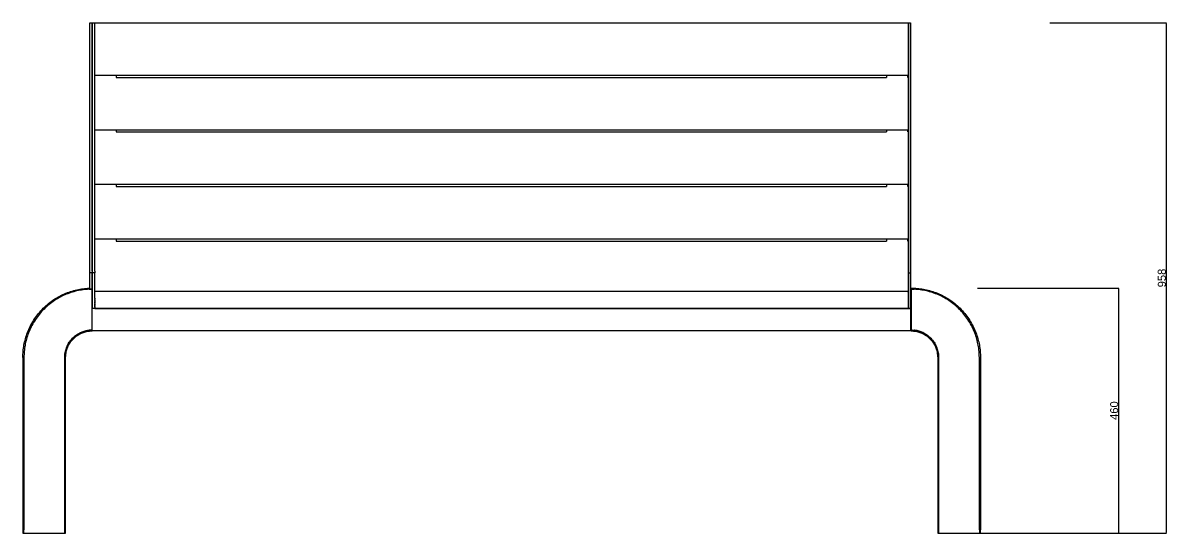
# Model space of a CAD drawing. Header units: millimetres. Extents: x 0 to 3313, y 802 to 4005.
# Drawn here: x 0 to 2145, y 2908 to 3866 of the extents above; entities that cross this region are included whole.
import ezdxf

# ---------------------------------------------------------------- set-up
doc = ezdxf.new("R2010")
doc.units = ezdxf.units.MM
doc.header["$MEASUREMENT"] = 0
doc.layers.add('Domyślny', color=7, linetype='Continuous', true_color=0x000000)
doc.layers.add('Utwórz2D linie widoczne', color=7, linetype='Continuous', true_color=0x000000)
doc.styles.add('Arial', font='arial.ttf')
doc.dimstyles.new('Domyślny', dxfattribs={"dimtxt": 15, "dimasz": 1, "dimexe": 0.5, "dimexo": 0.5, "dimgap": 0.25, "dimtad": 1, "dimtoh": 1, "dimdec": 0, "dimzin": 1, "dimdsep": 46, "dimtxsty": 'Arial', "dimcen": 0.5, "dimazin": 0, "dimtfac": 1, "dimtdec": 4, "dimtix": 1, "dimtmove": 1, "dimatfit": 3, "dimfxl": 0, "dimtolj": 1, "dimtzin": 1, "dimarcsym": 0})

# ---------------------------------------------------------------- blocks, each defined once
blk = doc.blocks.new('*D3')
at = {"layer": 'Defpoints', "color": 0}
for p in [(1788.8, 3367.9), (1788.8, 2907.9), (2053.8, 2907.9)]:
    blk.add_point(p, dxfattribs=at)
at = {"layer": 'Domyślny', "color": 0, "lineweight": -2}
for p, q in [((1789.3, 3367.9), (2054.3, 3367.9)), ((2053.8, 3366.9), (2053.8, 2908.9)), ((1789.3, 2907.9), (2054.3, 2907.9))]:
    blk.add_line(p, q, dxfattribs=at)
at = {"layer": 'Domyślny', "color": 0}
for points in [[(2054, 3366.9), (2053.7, 3366.9), (2053.8, 3367.9)], [(2053.7, 2908.9), (2054, 2908.9), (2053.8, 2907.9)]]:
    blk.add_solid(points, dxfattribs=at)
at = {"layer": 'Domyślny', "color": 0, "insert": (2045.9, 3137.9), "char_height": 15, "attachment_point": 5, "rotation": 90, "style": 'Arial'}
blk.add_mtext('\\A1;460', dxfattribs=at)
blk = doc.blocks.new('*D6')
at = {"layer": 'Defpoints', "color": 0}
for p in [(1924.8, 3865.8), (1924.8, 2907.9), (2143.1, 2907.9)]:
    blk.add_point(p, dxfattribs=at)
at = {"layer": 'Domyślny', "color": 0, "lineweight": -2}
for p, q in [((1925.3, 3865.8), (2143.6, 3865.8)), ((2143.1, 3864.8), (2143.1, 2908.9)), ((1925.3, 2907.9), (2143.6, 2907.9))]:
    blk.add_line(p, q, dxfattribs=at)
at = {"layer": 'Domyślny', "color": 0}
for points in [[(2143.3, 3864.8), (2143, 3864.8), (2143.1, 3865.8)], [(2143, 2908.9), (2143.3, 2908.9), (2143.1, 2907.9)]]:
    blk.add_solid(points, dxfattribs=at)
at = {"layer": 'Domyślny', "color": 0, "insert": (2135.2, 3386.8), "char_height": 15, "attachment_point": 5, "rotation": 90, "style": 'Arial'}
blk.add_mtext('\\A1;958', dxfattribs=at)

msp = doc.modelspace()

# ---------------------------------------------------------------- linework, layer by layer
at = {"layer": 'Utwórz2D linie widoczne'}
for points in [[(125.6, 3865.7), (125.6, 3865.8), (125.6, 3865.8)], [(125.6, 3865.8), (127.6, 3865.8), (129.6, 3865.8)], [(125.6, 3860.5), (125.6, 3863.1), (125.6, 3865.7)], [(129.6, 3865.7), (129.6, 3865.8), (129.6, 3865.8)], [(129.6, 3860.5), (129.6, 3863.1), (129.6, 3865.7)], [(130.6, 3865.7), (130.6, 3865.8), (130.6, 3865.8)], [(130.6, 3865.8), (132.6, 3865.8), (134.6, 3865.8)], [(130.6, 3860.5), (130.6, 3863.1), (130.6, 3865.7)], [(134.6, 3865.7), (134.6, 3865.8), (134.6, 3865.8)], [(134.6, 3865.8), (897.1, 3865.8), (1659.6, 3865.8)], [(134.6, 3860.5), (134.6, 3863.1), (134.6, 3865.7)], [(1659.6, 3865.7), (1659.6, 3863.1), (1659.6, 3860.5)], [(1660.2, 3865.8), (1662.2, 3865.8), (1664.2, 3865.8)], [(1660.2, 3865.7), (1660.2, 3863.1), (1660.2, 3860.5)], [(1664.2, 3865.7), (1664.2, 3863.1), (1664.2, 3860.5)], [(125.6, 3855.9), (125.6, 3858.2), (125.6, 3860.5)], [(125.6, 3450.1), (125.6, 3653), (125.6, 3855.9)], [(129.6, 3855.9), (129.6, 3858.2), (129.6, 3860.5)], [(129.6, 3450.1), (129.6, 3653), (129.6, 3855.9)], [(130.6, 3855.9), (130.6, 3858.2), (130.6, 3860.5)], [(130.6, 3450.1), (130.6, 3653), (130.6, 3855.9)], [(134.6, 3855.9), (134.6, 3858.2), (134.6, 3860.5)], [(134.6, 3450.1), (134.6, 3653), (134.6, 3855.9)], [(1659.6, 3860.5), (1659.6, 3858.2), (1659.6, 3855.9)], [(1659.6, 3855.9), (1659.6, 3813.1), (1659.6, 3770.2)], [(1660.2, 3860.5), (1660.2, 3858.2), (1660.2, 3855.9)], [(1660.2, 3855.9), (1660.2, 3653), (1660.2, 3450.1)], [(1664.2, 3860.5), (1664.2, 3858.2), (1664.2, 3855.9)], [(1664.2, 3855.9), (1664.2, 3653), (1664.2, 3450.1)], [(1659.6, 3766.9), (897.1, 3766.9), (134.6, 3766.9)], [(134.6, 3763.4), (134.8, 3763.4), (135.1, 3763.4)], [(135.1, 3763.4), (135.1, 3765.2), (135.1, 3766.9)], [(175.1, 3766.9), (175.1, 3765.2), (175.1, 3763.4)], [(175.1, 3763.4), (897.1, 3763.4), (1619.1, 3763.4)], [(1619.1, 3766.9), (1619.1, 3765.2), (1619.1, 3763.4)], [(1659.1, 3763.4), (1659.1, 3765.2), (1659.1, 3766.9)], [(1659.1, 3763.4), (1659.3, 3763.4), (1659.6, 3763.4)], [(1659.6, 3770.2), (1659.6, 3768.6), (1659.6, 3766.9)], [(1659.6, 3763.3), (1659.6, 3760.7), (1659.6, 3758.1)], [(1659.6, 3758.1), (1659.6, 3755.8), (1659.6, 3753.5)], [(1659.6, 3753.5), (1659.6, 3710.6), (1659.6, 3667.8)], [(1659.6, 3664.5), (897.1, 3664.5), (134.6, 3664.5)], [(134.6, 3661), (134.8, 3661), (135.1, 3661)], [(135.1, 3661), (135.1, 3662.7), (135.1, 3664.5)], [(175.1, 3664.5), (175.1, 3662.7), (175.1, 3661)], [(175.1, 3661), (897.1, 3661), (1619.1, 3661)], [(1619.1, 3664.5), (1619.1, 3662.7), (1619.1, 3661)], [(1659.1, 3661), (1659.1, 3662.7), (1659.1, 3664.5)], [(1659.1, 3661), (1659.3, 3661), (1659.6, 3661)], [(1659.6, 3667.8), (1659.6, 3666.2), (1659.6, 3664.5)], [(1659.6, 3660.9), (1659.6, 3658.3), (1659.6, 3655.7)], [(1659.6, 3655.7), (1659.6, 3653.4), (1659.6, 3651.1)], [(1659.6, 3651.1), (1659.6, 3608.2), (1659.6, 3565.4)], [(1659.6, 3562.1), (897.1, 3562.1), (134.6, 3562.1)], [(135.1, 3558.5), (135.1, 3560.3), (135.1, 3562.1)], [(175.1, 3562.1), (175.1, 3560.3), (175.1, 3558.5)], [(1619.1, 3562.1), (1619.1, 3560.3), (1619.1, 3558.5)], [(1659.1, 3558.5), (1659.1, 3560.3), (1659.1, 3562.1)], [(1659.6, 3565.4), (1659.6, 3563.7), (1659.6, 3562.1)], [(134.6, 3558.5), (134.8, 3558.5), (135.1, 3558.5)], [(175.1, 3558.5), (897.1, 3558.5), (1619.1, 3558.5)], [(1659.1, 3558.5), (1659.3, 3558.5), (1659.6, 3558.5)], [(1659.6, 3558.5), (1659.6, 3555.9), (1659.6, 3553.3)], [(1659.6, 3553.3), (1659.6, 3551), (1659.6, 3548.6)], [(1659.6, 3548.6), (1659.6, 3505.8), (1659.6, 3463)], [(1659.6, 3459.7), (897.1, 3459.7), (134.6, 3459.7)], [(134.6, 3456.1), (134.8, 3456.1), (135.1, 3456.1)], [(135.1, 3456.1), (135.1, 3457.9), (135.1, 3459.7)], [(175.1, 3459.7), (175.1, 3457.9), (175.1, 3456.1)], [(175.1, 3456.1), (897.1, 3456.1), (1619.1, 3456.1)], [(1619.1, 3459.7), (1619.1, 3457.9), (1619.1, 3456.1)], [(1659.1, 3456.1), (1659.1, 3457.9), (1659.1, 3459.7)], [(1659.1, 3456.1), (1659.3, 3456.1), (1659.6, 3456.1)], [(1659.6, 3463), (1659.6, 3461.3), (1659.6, 3459.7)], [(1659.6, 3456), (1659.6, 3453.4), (1659.6, 3450.8)], [(125.6, 3396.5), (125.6, 3423.3), (125.6, 3450.1)], [(129.6, 3399.6), (129.6, 3424.9), (129.6, 3450.1)], [(130.6, 3396.5), (130.6, 3423.3), (130.6, 3450.1)], [(134.6, 3399.6), (134.6, 3424.9), (134.6, 3450.1)], [(1659.6, 3450.8), (1659.6, 3448.5), (1659.6, 3446.2)], [(1659.6, 3446.2), (1659.6, 3422.9), (1659.6, 3399.6)], [(1660.2, 3450.1), (1660.2, 3423.3), (1660.2, 3396.5)], [(1664.2, 3450.1), (1664.2, 3423.3), (1664.2, 3396.5)], [(129.6, 3396.5), (127.6, 3396.5), (125.6, 3396.5)], [(125.6, 3367.8), (125.6, 3382.2), (125.6, 3396.5)], [(129.6, 3399.6), (129.6, 3398.1), (129.6, 3396.7)], [(129.6, 3396.5), (129.6, 3396.6), (129.6, 3396.7)], [(129.6, 3365.9), (129.6, 3381.2), (129.6, 3396.5)], [(134.6, 3396.5), (132.6, 3396.5), (130.6, 3396.5)], [(130.6, 3329.9), (130.6, 3363.2), (130.6, 3396.5)], [(134.6, 3399.6), (134.6, 3398.2), (134.6, 3396.8)], [(134.6, 3396.5), (134.6, 3396.7), (134.6, 3396.8)], [(134.6, 3349.9), (134.6, 3373.2), (134.6, 3396.5)], [(1659.6, 3399.6), (1659.6, 3381.2), (1659.6, 3362.9)], [(1660.2, 3396.5), (1659.9, 3396.5), (1659.6, 3396.5)], [(1660.2, 3396.5), (1662.2, 3396.5), (1664.2, 3396.5)], [(1660.2, 3396.5), (1660.2, 3363.2), (1660.2, 3329.9)], [(1664.2, 3396.5), (1664.2, 3363.2), (1664.2, 3329.9)], [(130, 3367.9), (130, 3366.9), (130, 3365.9)], [(1665.1, 3367.9), (1665.1, 3366.9), (1665.1, 3365.9)], [(125.6, 3365.8), (125.6, 3365.8), (125.6, 3365.8)], [(130, 3329.9), (130, 3347.9), (130, 3365.9)], [(1659.6, 3361.3), (897.1, 3361.3), (134.6, 3361.3)], [(134.6, 3349.9), (134.6, 3349.9), (134.6, 3349.8)], [(134.6, 3349.6), (134.6, 3349.7), (134.6, 3349.8)], [(134.6, 3349.8), (134.6, 3349.8), (134.6, 3349.8)], [(134.6, 3349.6), (134.6, 3349.5), (134.6, 3349.4)], [(134.6, 3349.3), (134.6, 3349.4), (134.6, 3349.4)], [(134.6, 3349.3), (134.6, 3349.2), (134.6, 3349.1)], [(134.6, 3349), (134.6, 3349.1), (134.6, 3349.1)], [(134.6, 3349), (134.6, 3348.9), (134.6, 3348.8)], [(134.6, 3348.7), (134.6, 3348.8), (134.6, 3348.8)], [(134.6, 3348.7), (134.6, 3348.6), (134.6, 3348.5)], [(134.6, 3348.4), (134.6, 3348.5), (134.6, 3348.5)], [(134.6, 3348.4), (134.6, 3348.3), (134.6, 3348.2)], [(134.6, 3348.2), (134.6, 3348.2), (134.6, 3348.2)], [(134.6, 3348.2), (134.6, 3348), (134.6, 3347.9)], [(134.6, 3347.6), (134.6, 3347.7), (134.6, 3347.9)], [(134.6, 3347.3), (134.6, 3347.5), (134.6, 3347.6)], [(134.6, 3347.6), (134.6, 3347.6), (134.6, 3347.6)], [(134.6, 3347.1), (134.6, 3347.2), (134.6, 3347.3)], [(134.6, 3347.3), (134.6, 3347.3), (134.6, 3347.3)], [(134.6, 3347.1), (134.6, 3347), (134.6, 3347)], [(134.6, 3346.8), (134.6, 3346.9), (134.6, 3347)], [(134.6, 3346.8), (134.6, 3346.7), (134.6, 3346.7)], [(134.6, 3346.5), (134.6, 3346.6), (134.6, 3346.7)], [(134.6, 3346.5), (134.6, 3346.4), (134.6, 3346.4)], [(134.6, 3346.3), (134.6, 3346.3), (134.6, 3346.4)], [(1659.3, 3362.4), (1659.3, 3361.4), (1659.3, 3360.5)], [(1659.6, 3362.9), (1659.6, 3362.1), (1659.6, 3361.3)], [(1659.6, 3361.3), (1659.6, 3358.5), (1659.6, 3355.7)], [(1659.6, 3355.7), (1659.6, 3352.8), (1659.6, 3349.8)], [(1659.6, 3349.8), (1659.6, 3339.9), (1659.6, 3329.9)], [(1665.1, 3365.9), (1665.1, 3327.6), (1665.1, 3289.4)], [(1664.6, 3329.9), (897.1, 3329.9), (129.6, 3329.9)], [(129.6, 3291.9), (129.6, 3310.9), (129.6, 3329.9)], [(134.6, 3329.9), (132.6, 3329.9), (130.6, 3329.9)], [(130.6, 3329.9), (130.6, 3329.9), (130.6, 3329.9)], [(134.6, 3346.3), (134.6, 3346.2), (134.6, 3346.1)], [(134.6, 3346), (134.6, 3346), (134.6, 3346.1)], [(134.6, 3346), (134.6, 3345.9), (134.6, 3345.8)], [(134.6, 3345.7), (134.6, 3345.8), (134.6, 3345.8)], [(134.6, 3345.7), (134.6, 3345.6), (134.6, 3345.5)], [(134.6, 3345.5), (134.6, 3345.5), (134.6, 3345.5)], [(134.6, 3345.5), (134.6, 3345.3), (134.6, 3345.2)], [(134.6, 3345), (134.6, 3345.1), (134.6, 3345.2)], [(134.6, 3345), (134.6, 3344.9), (134.6, 3344.9)], [(134.6, 3344.7), (134.6, 3344.8), (134.6, 3344.9)], [(134.6, 3344.7), (134.6, 3344.7), (134.6, 3344.6)], [(134.6, 3344.4), (134.6, 3344.5), (134.6, 3344.6)], [(134.6, 3344.2), (134.6, 3344.3), (134.6, 3344.4)], [(134.6, 3344.4), (134.6, 3344.4), (134.6, 3344.4)], [(134.6, 3344.2), (134.6, 3344.1), (134.6, 3344.1)], [(134.6, 3343.9), (134.6, 3344), (134.6, 3344.1)], [(134.6, 3343.9), (134.6, 3343.9), (134.6, 3343.8)], [(134.6, 3343.7), (134.6, 3343.7), (134.6, 3343.8)], [(134.6, 3343.7), (134.6, 3343.6), (134.6, 3343.5)], [(134.6, 3343.4), (134.6, 3343.5), (134.6, 3343.5)], [(134.6, 3343.4), (134.6, 3343.4), (134.6, 3343.3)], [(134.6, 3343.2), (134.6, 3343.2), (134.6, 3343.3)], [(134.6, 3343.2), (134.6, 3343.1), (134.6, 3343)], [(134.6, 3343), (134.6, 3343), (134.6, 3343)], [(134.6, 3343), (134.6, 3342.9), (134.6, 3342.8)], [(134.6, 3342.6), (134.6, 3342.7), (134.6, 3342.8)], [(134.6, 3342.6), (134.6, 3342.5), (134.6, 3342.5)], [(134.6, 3342.2), (134.6, 3342.4), (134.6, 3342.5)], [(134.6, 3342), (134.6, 3342.1), (134.6, 3342.2)], [(134.6, 3342.2), (134.6, 3342.2), (134.6, 3342.2)], [(134.6, 3342), (134.6, 3342), (134.6, 3341.9)], [(134.6, 3341.8), (134.6, 3341.9), (134.6, 3341.9)], [(134.6, 3341.8), (134.6, 3341.7), (134.6, 3341.7)], [(134.6, 3341.5), (134.6, 3341.6), (134.6, 3341.7)], [(134.6, 3341.5), (134.6, 3341.5), (134.6, 3341.4)], [(134.6, 3341.3), (134.6, 3341.4), (134.6, 3341.4)], [(134.6, 3341.3), (134.6, 3341.2), (134.6, 3341.2)], [(134.6, 3341.1), (134.6, 3341.1), (134.6, 3341.2)], [(134.6, 3341.1), (134.6, 3341), (134.6, 3340.9)], [(134.6, 3340.9), (134.6, 3340.9), (134.6, 3340.9)], [(134.6, 3340.9), (134.6, 3340.8), (134.6, 3340.7)], [(134.6, 3340.6), (134.6, 3340.7), (134.6, 3340.7)], [(134.6, 3340.6), (134.6, 3340.5), (134.6, 3340.4)], [(134.6, 3340.4), (134.6, 3340.4), (134.6, 3340.4)], [(134.6, 3340.4), (134.6, 3340.3), (134.6, 3340.2)], [(134.6, 3340.2), (134.6, 3340.2), (134.6, 3340.2)], [(134.6, 3340.2), (134.6, 3340.1), (134.6, 3340)], [(134.6, 3339.8), (134.6, 3339.9), (134.6, 3340)], [(134.6, 3339.8), (134.6, 3339.8), (134.6, 3339.7)], [(134.6, 3339.6), (134.6, 3339.6), (134.6, 3339.7)], [(134.6, 3339.6), (134.6, 3339.5), (134.6, 3339.5)], [(134.6, 3339.3), (134.6, 3339.4), (134.6, 3339.5)], [(134.6, 3339.1), (134.6, 3339.2), (134.6, 3339.3)], [(134.6, 3339.3), (134.6, 3339.3), (134.6, 3339.3)], [(134.6, 3339.1), (134.6, 3339.1), (134.6, 3339)], [(134.6, 3338.9), (134.6, 3339), (134.6, 3339)], [(134.6, 3338.9), (134.6, 3338.9), (134.6, 3338.8)], [(134.6, 3338.7), (134.6, 3338.8), (134.6, 3338.8)], [(134.6, 3338.7), (134.6, 3338.7), (134.6, 3338.6)], [(134.6, 3338.5), (134.6, 3338.6), (134.6, 3338.6)], [(134.6, 3338.5), (134.6, 3338.5), (134.6, 3338.4)], [(134.6, 3338.3), (134.6, 3338.4), (134.6, 3338.4)], [(134.6, 3338.3), (134.6, 3338.2), (134.6, 3338.2)], [(134.6, 3338.1), (134.6, 3338.1), (134.6, 3338.2)], [(134.6, 3338.1), (134.6, 3338), (134.6, 3338)], [(134.6, 3337.9), (134.6, 3337.9), (134.6, 3338)], [(134.6, 3337.9), (134.6, 3337.8), (134.6, 3337.7)], [(134.6, 3337.7), (134.6, 3337.7), (134.6, 3337.7)], [(134.6, 3337.7), (134.6, 3337.6), (134.6, 3337.5)], [(134.6, 3337.4), (134.6, 3337.4), (134.6, 3337.5)], [(134.6, 3337.4), (134.6, 3337.3), (134.6, 3337.3)], [(134.6, 3337.2), (134.6, 3337.3), (134.6, 3337.3)], [(134.6, 3337.2), (134.6, 3337.2), (134.6, 3337.1)], [(134.6, 3337), (134.6, 3337.1), (134.6, 3337.1)], [(134.6, 3337), (134.6, 3337), (134.6, 3336.9)], [(134.6, 3336.8), (134.6, 3336.9), (134.6, 3336.9)], [(134.6, 3336.8), (134.6, 3336.8), (134.6, 3336.7)], [(134.6, 3336.6), (134.6, 3336.7), (134.6, 3336.7)], [(134.6, 3336.6), (134.6, 3336.6), (134.6, 3336.5)], [(134.6, 3336.4), (134.6, 3336.5), (134.6, 3336.5)], [(134.6, 3336.3), (134.6, 3336.3), (134.6, 3336.4)], [(134.6, 3336.4), (134.6, 3336.4), (134.6, 3336.4)], [(134.6, 3336.3), (134.6, 3336.2), (134.6, 3336.2)], [(134.6, 3336.1), (134.6, 3336.1), (134.6, 3336.2)], [(134.6, 3336.1), (134.6, 3336), (134.6, 3336)], [(134.6, 3335.9), (134.6, 3336), (134.6, 3336)], [(134.6, 3335.9), (134.6, 3335.9), (134.6, 3335.8)], [(134.6, 3335.8), (134.6, 3335.8), (134.6, 3335.8)], [(134.6, 3335.8), (134.6, 3335.7), (134.6, 3335.6)], [(134.6, 3335.6), (134.6, 3335.6), (134.6, 3335.6)], [(134.6, 3335.6), (134.6, 3335.5), (134.6, 3335.4)], [(134.6, 3335.4), (134.6, 3335.4), (134.6, 3335.4)], [(134.6, 3335.4), (134.6, 3335.3), (134.6, 3335.1)], [(134.6, 3334.9), (134.6, 3335), (134.6, 3335.1)], [(134.6, 3334.8), (134.6, 3334.9), (134.6, 3334.9)], [(134.6, 3334.9), (134.6, 3334.9), (134.6, 3334.9)], [(134.6, 3334.6), (134.6, 3334.7), (134.6, 3334.8)], [(134.6, 3334.8), (134.6, 3334.8), (134.6, 3334.8)], [(134.6, 3334.5), (134.6, 3334.5), (134.6, 3334.6)], [(134.6, 3334.6), (134.6, 3334.6), (134.6, 3334.6)], [(134.6, 3334.5), (134.6, 3334.5), (134.6, 3334.4)], [(134.6, 3334.3), (134.6, 3334.4), (134.6, 3334.4)], [(134.6, 3334.2), (134.6, 3334.2), (134.6, 3334.3)], [(134.6, 3334.3), (134.6, 3334.3), (134.6, 3334.3)], [(134.6, 3334.2), (134.6, 3334.2), (134.6, 3334.1)], [(134.6, 3334.1), (134.6, 3334.1), (134.6, 3334.1)], [(134.6, 3334.1), (134.6, 3334), (134.6, 3334)], [(134.6, 3333.9), (134.6, 3333.9), (134.6, 3334)], [(134.6, 3333.9), (134.6, 3333.9), (134.6, 3333.8)], [(134.6, 3333.8), (134.6, 3333.8), (134.6, 3333.8)], [(134.6, 3333.8), (134.6, 3333.7), (134.6, 3333.7)], [(134.6, 3333.6), (134.6, 3333.7), (134.6, 3333.7)], [(134.6, 3333.6), (134.6, 3333.6), (134.6, 3333.5)], [(134.6, 3333.5), (134.6, 3333.5), (134.6, 3333.5)], [(134.6, 3333.5), (134.6, 3333.5), (134.6, 3333.4)], [(134.6, 3333.4), (134.6, 3333.4), (134.6, 3333.4)], [(134.6, 3333.4), (134.6, 3333.3), (134.6, 3333.3)], [(134.6, 3333.2), (134.6, 3333.3), (134.6, 3333.3)], [(134.6, 3333.2), (134.6, 3333.2), (134.6, 3333.1)], [(134.6, 3333.1), (134.6, 3333.1), (134.6, 3333.1)], [(134.6, 3333.1), (134.6, 3333), (134.6, 3332.9)], [(134.6, 3332.8), (134.6, 3332.8), (134.6, 3332.9)], [(134.6, 3332.8), (134.6, 3332.7), (134.6, 3332.7)], [(134.6, 3332.6), (134.6, 3332.7), (134.6, 3332.7)], [(134.6, 3332.5), (134.6, 3332.6), (134.6, 3332.6)], [(134.6, 3332.6), (134.6, 3332.6), (134.6, 3332.6)], [(134.6, 3332.4), (134.6, 3332.5), (134.6, 3332.5)], [(134.6, 3332.5), (134.6, 3332.5), (134.6, 3332.5)], [(134.6, 3332.3), (134.6, 3332.3), (134.6, 3332.4)], [(134.6, 3332.4), (134.6, 3332.4), (134.6, 3332.4)], [(134.6, 3332.2), (134.6, 3332.2), (134.6, 3332.3)], [(134.6, 3332.3), (134.6, 3332.3), (134.6, 3332.3)], [(134.6, 3332.1), (134.6, 3332.1), (134.6, 3332.2)], [(134.6, 3332.2), (134.6, 3332.2), (134.6, 3332.2)], [(134.6, 3332.1), (134.6, 3332.1), (134.6, 3332)], [(134.6, 3332), (134.6, 3332), (134.6, 3332)], [(134.6, 3332), (134.6, 3332), (134.6, 3331.9)], [(134.6, 3331.9), (134.6, 3331.9), (134.6, 3331.9)], [(134.6, 3331.9), (134.6, 3331.9), (134.6, 3331.8)], [(134.6, 3331.8), (134.6, 3331.8), (134.6, 3331.8)], [(134.6, 3331.8), (134.6, 3331.8), (134.6, 3331.7)], [(134.6, 3331.7), (134.6, 3331.7), (134.6, 3331.7)], [(134.6, 3331.7), (134.6, 3331.7), (134.6, 3331.6)], [(134.6, 3331.6), (134.6, 3331.6), (134.6, 3331.6)], [(134.6, 3331.6), (134.6, 3331.6), (134.6, 3331.5)], [(134.6, 3331.5), (134.6, 3331.5), (134.6, 3331.5)], [(134.6, 3331.5), (134.6, 3331.5), (134.6, 3331.4)], [(134.6, 3331.3), (134.6, 3331.3), (134.6, 3331.4)], [(134.6, 3331.4), (134.6, 3331.4), (134.6, 3331.4)], [(134.6, 3331.4), (134.6, 3331.4), (134.6, 3331.4)], [(134.6, 3331.3), (134.6, 3331.3), (134.6, 3331.3)], [(134.6, 3331.3), (134.6, 3331.3), (134.6, 3331.3)], [(134.6, 3331.3), (134.6, 3331.2), (134.6, 3331.2)], [(134.6, 3331.2), (134.6, 3331.2), (134.6, 3331.2)], [(134.6, 3331.2), (134.6, 3331.2), (134.6, 3331.1)], [(134.6, 3331.1), (134.6, 3331.1), (134.6, 3331.1)], [(134.6, 3331.1), (134.6, 3331), (134.6, 3331)], [(134.6, 3331), (134.6, 3331), (134.6, 3331)], [(134.6, 3331), (134.6, 3330.9), (134.6, 3330.9)], [(134.6, 3330.8), (134.6, 3330.8), (134.6, 3330.9)], [(134.6, 3330.9), (134.6, 3330.9), (134.6, 3330.9)], [(134.6, 3330.9), (134.6, 3330.9), (134.6, 3330.9)], [(134.6, 3330.7), (134.6, 3330.8), (134.6, 3330.8)], [(134.6, 3330.8), (134.6, 3330.8), (134.6, 3330.8)], [(134.6, 3330.6), (134.6, 3330.6), (134.6, 3330.7)], [(134.6, 3330.7), (134.6, 3330.7), (134.6, 3330.7)], [(134.6, 3330.7), (134.6, 3330.7), (134.6, 3330.7)], [(134.6, 3330.7), (134.6, 3330.7), (134.6, 3330.7)], [(134.6, 3330.6), (134.6, 3330.6), (134.6, 3330.6)], [(134.6, 3330.6), (134.6, 3330.6), (134.6, 3330.6)], [(134.6, 3330.6), (134.6, 3330.6), (134.6, 3330.5)], [(134.6, 3330.5), (134.6, 3330.5), (134.6, 3330.5)], [(134.6, 3330.5), (134.6, 3330.5), (134.6, 3330.5)], [(134.6, 3330.5), (134.6, 3330.5), (134.6, 3330.5)], [(134.6, 3330.5), (134.6, 3330.4), (134.6, 3330.4)], [(134.6, 3330.4), (134.6, 3330.4), (134.6, 3330.4)], [(134.6, 3330.4), (134.6, 3330.4), (134.6, 3330.4)], [(134.6, 3330.4), (134.6, 3330.4), (134.6, 3330.4)], [(134.6, 3330.4), (134.6, 3330.3), (134.6, 3330.3)], [(134.6, 3330.3), (134.6, 3330.3), (134.6, 3330.3)], [(134.6, 3330.3), (134.6, 3330.3), (134.6, 3330.3)], [(134.6, 3330.3), (134.6, 3330.3), (134.6, 3330.3)], [(134.6, 3330.3), (134.6, 3330.3), (134.6, 3330.2)], [(134.6, 3330.1), (134.6, 3330.2), (134.6, 3330.2)], [(134.6, 3330.2), (134.6, 3330.2), (134.6, 3330.2)], [(134.6, 3330.2), (134.6, 3330.2), (134.6, 3330.2)], [(134.6, 3330.2), (134.6, 3330.2), (134.6, 3330.2)], [(134.6, 3330.2), (134.6, 3330.2), (134.6, 3330.2)], [(134.6, 3330.1), (134.6, 3330.1), (134.6, 3330.1)], [(134.6, 3330.1), (134.6, 3330.1), (134.6, 3330.1)], [(134.6, 3330.1), (134.6, 3330.1), (134.6, 3330.1)], [(134.6, 3330.1), (134.6, 3330.1), (134.6, 3330.1)], [(134.6, 3330.1), (134.6, 3330.1), (134.6, 3330.1)], [(134.6, 3330.1), (134.6, 3330.1), (134.6, 3330.1)], [(134.6, 3330.1), (134.6, 3330), (134.6, 3330)], [(134.6, 3330), (134.6, 3330), (134.6, 3330)], [(134.6, 3330), (134.6, 3330), (134.6, 3330)], [(134.6, 3330), (134.6, 3330), (134.6, 3330)], [(134.6, 3330), (134.6, 3330), (134.6, 3330)], [(134.6, 3330), (134.6, 3330), (134.6, 3330)], [(134.6, 3330), (134.6, 3330), (134.6, 3330)], [(134.6, 3330), (134.6, 3330), (134.6, 3330)], [(134.6, 3330), (134.6, 3330), (134.6, 3329.9)], [(134.6, 3329.9), (134.6, 3329.9), (134.6, 3329.9)], [(134.6, 3329.9), (134.6, 3329.9), (134.6, 3329.9)], [(134.6, 3329.9), (897.1, 3329.9), (1659.6, 3329.9)], [(1659.6, 3329.9), (1659.6, 3329.9), (1659.6, 3329.9)], [(1660.2, 3329.9), (1662.2, 3329.9), (1664.2, 3329.9)], [(1660.2, 3329.9), (1660.2, 3329.9), (1660.2, 3329.9)], [(1664.2, 3329.9), (1664.2, 3329.9), (1664.2, 3329.9)], [(1665.1, 3329.9), (1664.8, 3329.9), (1664.6, 3329.9)], [(1664.6, 3291.9), (1664.6, 3310.9), (1664.6, 3329.9)], [(98.2, 3278.3), (102.8, 3281.2), (107.4, 3284.1)], [(99, 3277.1), (103.6, 3280), (108.2, 3282.8)], [(108, 3284.4), (113.1, 3286.2), (118.2, 3288)], [(108.5, 3283), (113.6, 3284.8), (118.7, 3286.6)], [(118.9, 3288.1), (121.4, 3288.4), (123.9, 3288.7)], [(119, 3286.7), (121.5, 3286.9), (124, 3287.2)], [(123.9, 3288.7), (126.2, 3289), (128.4, 3289.2)], [(124, 3287.2), (127, 3287.6), (130, 3287.9)], [(125.6, 3288.9), (125.6, 3289), (125.6, 3289.1)], [(129.6, 3287.9), (129.6, 3289.9), (129.6, 3291.9)], [(1664.6, 3287.9), (897.1, 3287.9), (129.6, 3287.9)], [(1664.6, 3287.9), (1664.6, 3289.9), (1664.6, 3291.9)], [(1665.1, 3289.9), (1664.8, 3289.9), (1664.6, 3289.9)], [(1665.2, 3289.3), (1665.1, 3288.6), (1665.1, 3287.9)], [(1665.1, 3287.9), (1668, 3287.6), (1671, 3287.2)], [(1666.6, 3289.2), (1668.9, 3289), (1671.2, 3288.7)], [(1671, 3287.2), (1673.5, 3286.9), (1676, 3286.7)], [(1676.2, 3288.1), (1673.7, 3288.4), (1671.2, 3288.7)], [(1676.3, 3286.6), (1681.5, 3284.8), (1686.6, 3283)], [(1687.1, 3284.4), (1682, 3286.2), (1676.8, 3288)], [(1686.9, 3282.8), (1691.5, 3280), (1696.1, 3277.1)], [(1696.9, 3278.3), (1692.3, 3281.2), (1687.7, 3284.1)], [(83.8, 3260.5), (86.7, 3265.1), (89.5, 3269.7)], [(85, 3259.7), (87.9, 3264.3), (90.8, 3268.9)], [(90, 3270.2), (93.8, 3274.1), (97.6, 3277.9)], [(91, 3269.2), (94.9, 3273), (98.7, 3276.9)], [(1696.3, 3276.9), (1700.2, 3273), (1704, 3269.2)], [(1705.1, 3270.2), (1701.2, 3274.1), (1697.4, 3277.9)], [(1704.2, 3268.9), (1707.1, 3264.3), (1710, 3259.7)], [(1711.3, 3260.5), (1708.4, 3265.1), (1705.5, 3269.7)], [(78.5, 3238.1), (79.1, 3243.6), (79.7, 3249)], [(79.9, 3249.7), (81.7, 3254.8), (83.5, 3259.9)], [(80, 3238), (80.6, 3243.4), (81.2, 3248.8)], [(81.3, 3249.2), (83.1, 3254.3), (84.9, 3259.4)], [(1710.2, 3259.4), (1712, 3254.3), (1713.7, 3249.2)], [(1715.2, 3249.7), (1713.4, 3254.8), (1711.6, 3259.9)], [(1713.8, 3248.8), (1714.4, 3243.4), (1715, 3238)], [(1716.5, 3238.1), (1715.9, 3243.6), (1715.3, 3249)], [(0, 3237.9), (0, 3075.9), (0, 2913.9)], [(2, 3237.9), (2, 3075.9), (2, 2913.9)], [(78.5, 2913.9), (78.5, 3075.8), (78.5, 3237.8)], [(80, 2913.9), (80, 3075.8), (80, 3237.8)], [(1715.1, 3237.8), (1715.1, 3075.8), (1715.1, 2913.9)], [(1716.6, 3237.8), (1716.6, 3075.8), (1716.6, 2913.9)], [(1793.1, 2913.9), (1793.1, 3075.9), (1793.1, 3237.9)], [(1795.1, 3237.9), (1795.1, 3075.9), (1795.1, 2913.9)], [(1795.1, 3237.1), (1795.1, 3201.4), (1795.1, 3165.7)], [(1795.1, 3165.7), (1795.1, 3142), (1795.1, 3118.4)], [(0, 2913.9), (0, 2910.9), (0, 2907.9)], [(0, 2907.9), (1, 2907.9), (2, 2907.9)], [(2, 2907.9), (2, 2910.9), (2, 2913.9)], [(2, 2907.9), (40.3, 2907.9), (78.5, 2907.9)], [(2, 2907.9), (2, 2907.9), (2, 2907.9)], [(78.5, 2907.9), (78.5, 2910.9), (78.5, 2913.9)], [(78.5, 2907.9), (79.3, 2907.9), (80, 2907.9)], [(80, 2907.9), (80, 2910.9), (80, 2913.9)], [(1715.1, 2913.9), (1715.1, 2910.9), (1715.1, 2907.9)], [(1715.1, 2907.9), (1715.8, 2907.9), (1716.6, 2907.9)], [(1716.6, 2913.9), (1716.6, 2910.9), (1716.6, 2907.9)], [(1716.6, 2907.9), (1754.8, 2907.9), (1793.1, 2907.9)], [(1793.1, 2913.9), (1793.1, 2910.9), (1793.1, 2907.9)], [(1793.1, 2907.9), (1794.1, 2907.9), (1795.1, 2907.9)], [(1795.1, 2907.9), (1795.1, 2910.9), (1795.1, 2913.9)]]:
    msp.add_open_spline(points, degree=2, dxfattribs=at)
for points, weights in [([(1659.6, 3865.8), (1659.6, 3865.8), (1659.6, 3865.7)], [0.929207937836, 0.958811891104, 1]), ([(1660.2, 3865.8), (1660.2, 3865.8), (1660.2, 3865.7)], [0.929207937836, 0.958811891104, 1]), ([(1664.2, 3865.8), (1664.2, 3865.8), (1664.2, 3865.7)], [0.929207937836, 0.958811891104, 1]), ([(1659.6, 3763.4), (1659.6, 3763.4), (1659.6, 3763.3)], [0.929207937836, 0.958811891104, 1]), ([(1659.6, 3661), (1659.6, 3661), (1659.6, 3660.9)], [0.929207937836, 0.958811891104, 1]), ([(1659.6, 3558.5), (1659.6, 3558.6), (1659.6, 3558.5)], [0.929207937836, 0.958811891104, 1]), ([(1659.6, 3456.1), (1659.6, 3456.1), (1659.6, 3456)], [0.929478611932, 0.958969374215, 1]), ([(0, 3237.9), (0, 3362), (124, 3367.8)], [1, 0.72324057068, 1]), ([(124, 3367.8), (124.8, 3367.8), (125.6, 3367.8)], [1, 0.999982055139, 1]), ([(1665.1, 3367.9), (1668.1, 3367.9), (1671.1, 3367.8)], [1, 0.999733550357, 1]), ([(1671.1, 3367.8), (1795.1, 3362), (1795.1, 3237.9)], [1, 0.72324057068, 1]), ([(124, 3365.7), (2, 3360), (2, 3237.9)], [1, 0.723489806424, 1]), ([(124, 3365.7), (126.6, 3365.9), (129.3, 3365.9)], [1, 0.999787128954, 1]), ([(125.6, 3365.8), (124.8, 3365.8), (124, 3365.7)], [1, 0.999997081881, 1]), ([(1665.1, 3365.9), (1668.1, 3365.9), (1671.1, 3365.7)], [1, 0.999725154836, 1]), ([(1793.1, 3237.9), (1793.1, 3360), (1671.1, 3365.7)], [1, 0.723489806424, 1]), ([(78.5, 3237.9), (78.5, 3283.7), (124, 3289)], [1, 0.74716291877, 1]), ([(107.4, 3284.1), (107.7, 3284.3), (108, 3284.4)], [1, 0.993712209893, 1]), ([(108.2, 3282.8), (108.3, 3282.9), (108.5, 3283)], [1, 0.993712209893, 1]), ([(118.2, 3288), (118.5, 3288.1), (118.9, 3288.1)], [1, 0.993712209893, 1]), ([(118.7, 3286.6), (118.9, 3286.6), (119, 3286.7)], [1, 0.993712209893, 1]), ([(1671.1, 3289), (1716.6, 3283.7), (1716.6, 3237.9)], [1, 0.74716291877, 1]), ([(1676, 3286.7), (1676.2, 3286.6), (1676.3, 3286.6)], [1, 0.993712209893, 1]), ([(1676.8, 3288), (1676.5, 3288.1), (1676.2, 3288.1)], [1, 0.993712209893, 1]), ([(1686.6, 3283), (1686.7, 3282.9), (1686.9, 3282.8)], [1, 0.993712209893, 1]), ([(1687.7, 3284.1), (1687.4, 3284.3), (1687.1, 3284.4)], [1, 0.993712209894, 1]), ([(83.5, 3259.9), (83.6, 3260.2), (83.8, 3260.5)], [1, 0.993712209893, 1]), ([(89.5, 3269.7), (89.7, 3270), (90, 3270.2)], [1, 0.993712209893, 1]), ([(90.8, 3268.9), (90.9, 3269.1), (91, 3269.2)], [1, 0.993712209893, 1]), ([(97.6, 3277.9), (97.9, 3278.2), (98.2, 3278.3)], [1, 0.993712209893, 1]), ([(98.7, 3276.9), (98.8, 3277), (99, 3277.1)], [1, 0.993712209893, 1]), ([(1696.1, 3277.1), (1696.2, 3277), (1696.3, 3276.9)], [1, 0.993712209894, 1]), ([(1697.4, 3277.9), (1697.2, 3278.2), (1696.9, 3278.3)], [1, 0.993712209893, 1]), ([(1704, 3269.2), (1704.1, 3269.1), (1704.2, 3268.9)], [1, 0.993712209893, 1]), ([(1705.5, 3269.7), (1705.3, 3270), (1705.1, 3270.2)], [1, 0.993712209893, 1]), ([(1711.6, 3259.9), (1711.5, 3260.2), (1711.3, 3260.5)], [1, 0.993712209893, 1]), ([(78.5, 3239.5), (78.5, 3239.8), (78.5, 3240)], [1, 0.999986148947, 1]), ([(79.7, 3249), (79.8, 3249.4), (79.9, 3249.7)], [1, 0.993712209893, 1]), ([(81.2, 3248.8), (81.3, 3249), (81.3, 3249.2)], [1, 0.993712209893, 1]), ([(84.9, 3259.4), (85, 3259.6), (85, 3259.7)], [1, 0.993712209893, 1]), ([(1710, 3259.7), (1710.1, 3259.6), (1710.2, 3259.4)], [1, 0.993712209893, 1]), ([(1713.7, 3249.2), (1713.8, 3249), (1713.8, 3248.8)], [1, 0.993712209893, 1]), ([(1715.3, 3249), (1715.3, 3249.4), (1715.2, 3249.7)], [1, 0.993712209893, 1]), ([(1716.5, 3240), (1716.5, 3239.8), (1716.5, 3239.5)], [1, 0.999986148947, 1]), ([(78.5, 3237.8), (78.5, 3238), (78.5, 3238.1)], [1, 0.998426815018, 1]), ([(80, 3237.8), (80, 3237.9), (80, 3238)], [1, 0.998426815018, 1]), ([(1715, 3238), (1715.1, 3237.9), (1715.1, 3237.8)], [1, 0.998426815018, 1]), ([(1716.6, 3237.8), (1716.6, 3238), (1716.5, 3238.1)], [1, 0.998426815018, 1])]:
    msp.add_rational_spline(points, weights, degree=2, dxfattribs=at)
for points, knots in [([(129.6, 3367.9), (129.7, 3367.9), (129.8, 3367.9), (130, 3367.9), (130, 3367.9), (130, 3367.9)], [0.007086073, 0.007086073, 0.007086073, 0.007086073, 0.008203576, 0.008203576, 0.009374995, 0.009374995, 0.009374995, 0.009374995]), ([(130, 3365.9), (130, 3365.9), (130, 3365.9), (129.9, 3365.9), (129.4, 3365.8), (128.4, 3365.8), (126.5, 3365.8), (125, 3365.8), (124, 3365.7)], [0, 0, 0, 0, 0.01435, 0.079778, 0.328299, 1.360622, 3.069006, 6.004046, 6.004046, 6.004046, 6.004046]), ([(129.6, 3365.9), (129.7, 3365.9), (129.8, 3365.9), (130, 3365.9), (130, 3365.9), (130, 3365.9)], [-0.002308682, -0.002308682, -0.002308682, -0.002308682, -0.001174264, -0.001174264, 0, 0, 0, 0]), ([(1671.1, 3365.7), (1670.1, 3365.8), (1668.8, 3365.8), (1667.2, 3365.8), (1666.3, 3365.8), (1665.6, 3365.8), (1665.2, 3365.9), (1665.1, 3365.9), (1665.1, 3365.9), (1665.1, 3365.9)], [0, 0, 0, 0, 2.93504, 3.901134, 4.643424, 5.675746, 5.924268, 5.989696, 6.004046, 6.004046, 6.004046, 6.004046]), ([(1668.5, 3365.8), (1668.6, 3365.8), (1668.9, 3365.8), (1669.4, 3365.8), (1670.2, 3365.8), (1670.7, 3365.8), (1671.1, 3365.7)], [0, 0, 0, 0, 0.390796, 0.907349, 1.563761, 2.574897, 2.574897, 2.574897, 2.574897]), ([(129.6, 3289.3), (129.4, 3289.3), (129.2, 3289.3), (128.6, 3289.2), (127.6, 3289.2), (126, 3289.1), (124.8, 3289.1), (124, 3289)], [0, 0, 0, 0, 0.323453, 0.705225, 1.800302, 3.266212, 5.563987, 5.563987, 5.563987, 5.563987]), ([(1665.1, 3289.4), (1665.1, 3289.4), (1665.1, 3289.4), (1665.1, 3289.4), (1665.1, 3289.3), (1665.3, 3289.3), (1665.5, 3289.3), (1665.9, 3289.3), (1666.8, 3289.2), (1668.5, 3289.1), (1670.1, 3289.1), (1671.1, 3289)], [0, 0, 0, 0, 0.010182, 0.02666, 0.094571, 0.192619, 0.345263, 0.78094, 1.379162, 3.087539, 6.021474, 6.021474, 6.021474, 6.021474])]:
    msp.add_open_spline(points, degree=3, knots=knots, dxfattribs=at)

# ---------------------------------------------------------------- dimensions: what is measured, and where the dimension line sits
at = {"layer": 'Domyślny'}
for p1, p2, distance, picture, middle in [((1924.8, 3865.8), (1924.8, 2907.9), 218.3, '*D6', (2135.2, 3386.8)), ((1788.8, 3367.9), (1788.8, 2907.9), 265, '*D3', (2045.9, 3137.9))]:
    dim = msp.add_aligned_dim(p1=p1, p2=p2, distance=distance, dimstyle='Domyślny', dxfattribs=at)
    dim.commit()
    dim.dimension.update_dxf_attribs({"geometry": picture, "text_midpoint": middle})

doc.saveas('drawing.dxf')
